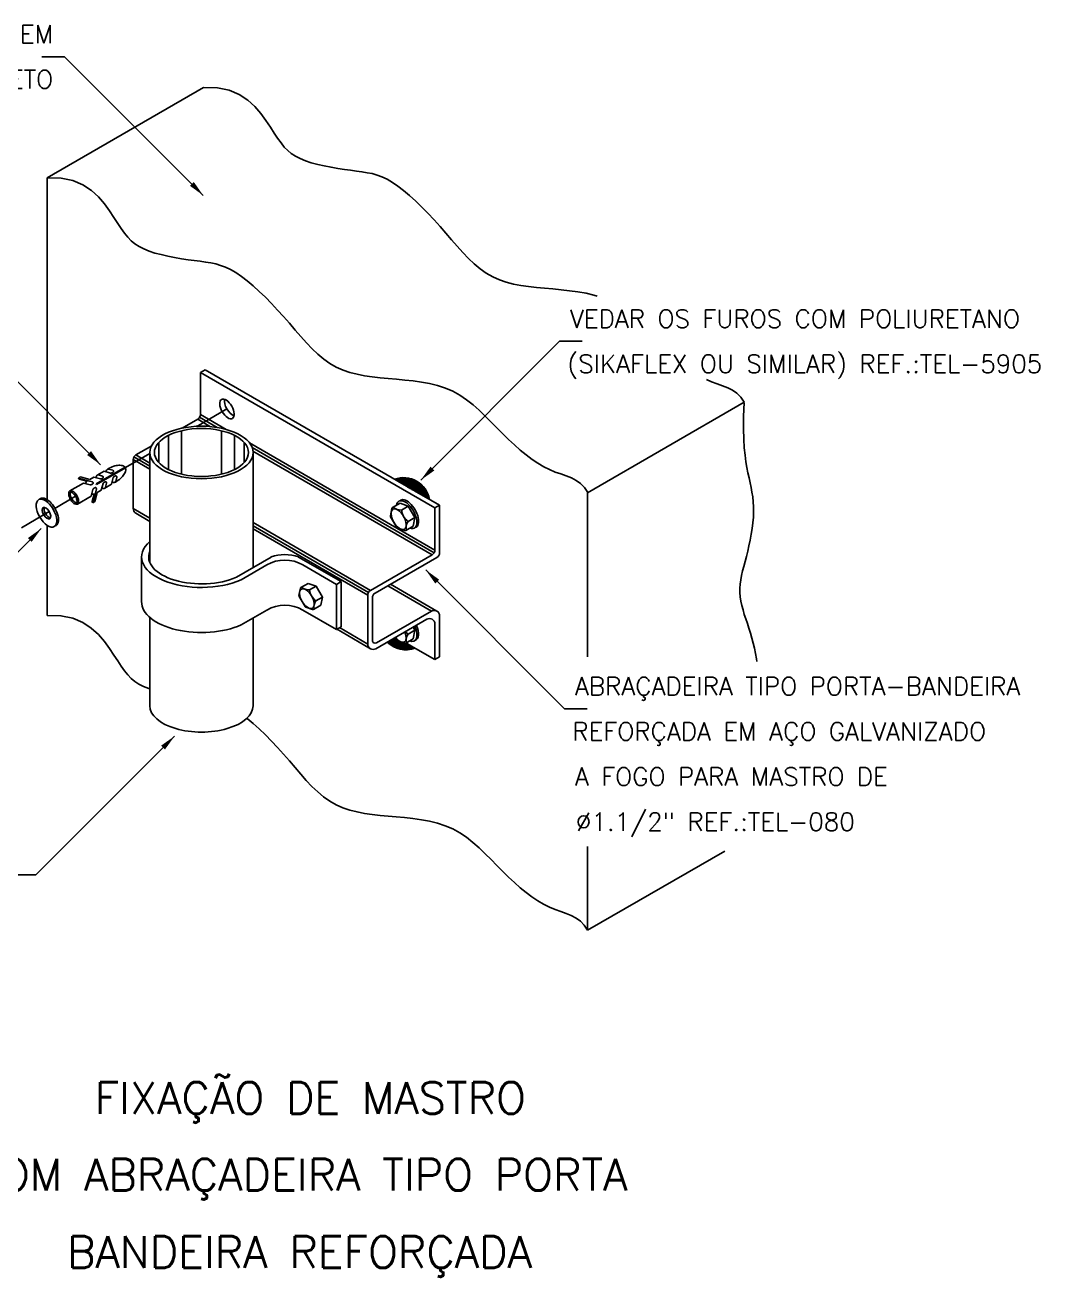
# Model space of a CAD drawing. Header units: millimetres. Extents: x -6030.2 to -6013, y -4771.3 to -4757.4.
# Drawn here: x -6024.19 to -6012.96, y -4771.29 to -4757.44 of the extents above; entities that cross this region are included whole.
import ezdxf
from ezdxf.enums import TextEntityAlignment as Align

# ---------------------------------------------------------------- set-up
doc = ezdxf.new("R2010")
doc.units = ezdxf.units.MM
doc.header["$LTSCALE"] = 10
doc.linetypes.add('DASHDOT2', pattern=[0.5, 0.25, -0.125, 0, -0.125])
doc.layers.add('Termotécnica', color=7, linetype='Continuous')
doc.styles.add('r140', font='romans.shx')
doc.styles.add('r80', font='romans.shx')

msp = doc.modelspace()

# ---------------------------------------------------------------- linework, layer by layer
at = {"layer": 'Termotécnica', "color": 2}
for p, q in [((-6023.754, -4757.789), (-6024.004, -4757.789)), ((-6022.218, -4759.324), (-6023.754, -4757.789)), ((-6023.945, -4759.128), (-6022.215, -4758.129)), ((-6023.945, -4759.128), (-6023.945, -4762.691)), ((-6023.355, -4762.303), (-6024.89, -4760.767)), ((-6019.811, -4762.473), (-6018.276, -4760.938)), ((-6018.026, -4760.938), (-6018.276, -4760.938)), ((-6022.25, -4761.284), (-6022.198, -4761.254)), ((-6019.655, -4762.782), (-6022.25, -4761.284)), ((-6022.25, -4761.284), (-6022.25, -4761.749)), ((-6019.603, -4762.752), (-6022.198, -4761.254)), ((-6017.966, -4762.613), (-6016.234, -4761.613)), ((-6022.063, -4761.891), (-6022.258, -4761.779)), ((-6022.28, -4761.801), (-6022.451, -4761.899)), ((-6022.789, -4762.094), (-6022.964, -4762.195)), ((-6022.809, -4762.168), (-6022.809, -4763.385)), ((-6019.663, -4763.277), (-6021.678, -4762.113)), ((-6021.667, -4762.168), (-6021.667, -4763.44)), ((-6023.083, -4762.331), (-6023.403, -4762.516)), ((-6023.078, -4762.339), (-6023.399, -4762.524)), ((-6022.994, -4762.247), (-6022.994, -4762.788)), ((-6022.809, -4762.32), (-6022.986, -4762.217)), ((-6023.575, -4762.439), (-6023.598, -4762.452)), ((-6023.491, -4762.481), (-6023.598, -4762.452)), ((-6023.508, -4762.486), (-6023.589, -4762.464)), ((-6023.474, -4762.466), (-6023.575, -4762.439)), ((-6023.491, -4762.481), (-6023.444, -4762.494)), ((-6023.474, -4762.466), (-6023.429, -4762.44)), ((-6023.429, -4762.44), (-6023.355, -4762.46)), ((-6023.391, -4762.419), (-6023.316, -4762.375)), ((-6023.378, -4762.416), (-6023.332, -4762.429)), ((-6023.316, -4762.375), (-6023.243, -4762.395)), ((-6023.266, -4762.351), (-6023.219, -4762.364)), ((-6023.233, -4762.519), (-6023.214, -4762.446)), ((-6023.187, -4762.488), (-6023.175, -4762.441)), ((-6023.694, -4762.593), (-6023.542, -4762.506)), ((-6023.542, -4762.506), (-6023.471, -4762.525)), ((-6023.459, -4762.65), (-6023.44, -4762.578)), ((-6023.412, -4762.618), (-6023.441, -4762.725)), ((-6023.391, -4762.611), (-6023.418, -4762.712)), ((-6023.412, -4762.618), (-6023.4, -4762.571)), ((-6023.399, -4762.524), (-6023.403, -4762.516)), ((-6023.391, -4762.611), (-6023.346, -4762.584)), ((-6023.346, -4762.584), (-6023.326, -4762.511)), ((-6023.308, -4762.563), (-6023.233, -4762.519)), ((-6023.3, -4762.553), (-6023.287, -4762.506)), ((-6017.965, -4762.613), (-6017.965, -4764.429)), ((-6023.611, -4762.738), (-6023.459, -4762.65)), ((-6023.425, -4762.63), (-6023.447, -4762.711)), ((-6023.418, -4762.712), (-6023.441, -4762.725)), ((-6020.124, -4762.777), (-6020.041, -4762.729)), ((-6020.041, -4762.729), (-6019.95, -4762.761)), ((-6020.025, -4762.805), (-6019.95, -4762.761)), ((-6019.95, -4762.761), (-6019.877, -4762.887)), ((-6019.655, -4762.782), (-6019.603, -4762.752)), ((-6019.603, -4762.752), (-6019.603, -4763.277)), ((-6022.809, -4762.93), (-6022.964, -4762.84)), ((-6020.147, -4762.87), (-6020.131, -4762.787)), ((-6020.145, -4762.88), (-6020.077, -4762.997)), ((-6019.952, -4762.931), (-6019.877, -4762.887)), ((-6019.895, -4762.982), (-6019.877, -4762.887)), ((-6019.655, -4762.782), (-6019.655, -4763.247)), ((-6024.01, -4763.009), (-6025.545, -4764.545)), ((-6023.945, -4762.975), (-6023.945, -4763.97)), ((-6020.391, -4763.716), (-6021.667, -4762.979)), ((-6020.069, -4763.003), (-6019.989, -4763.031)), ((-6019.977, -4763.03), (-6019.895, -4762.982)), ((-6019.685, -4763.299), (-6020.369, -4763.694)), ((-6022.9, -4763.324), (-6022.9, -4763.823)), ((-6021.468, -4763.325), (-6021.852, -4763.547)), ((-6021.516, -4763.412), (-6021.8, -4763.577)), ((-6020.693, -4763.597), (-6021.164, -4763.325)), ((-6020.745, -4763.627), (-6021.116, -4763.412)), ((-6019.633, -4763.329), (-6020.317, -4763.724)), ((-6020.745, -4763.627), (-6020.693, -4763.597)), ((-6020.693, -4763.597), (-6020.693, -4764.096)), ((-6019.756, -4763.468), (-6018.221, -4765.004)), ((-6021.159, -4763.75), (-6021.143, -4763.671)), ((-6021.137, -4763.661), (-6021.057, -4763.616)), ((-6021.057, -4763.616), (-6020.97, -4763.646)), ((-6021.043, -4763.688), (-6020.97, -4763.646)), ((-6020.9, -4763.767), (-6020.97, -4763.646)), ((-6020.745, -4763.627), (-6020.745, -4764.126)), ((-6019.633, -4763.923), (-6020.147, -4763.626)), ((-6021.092, -4763.872), (-6021.157, -4763.76)), ((-6020.997, -4763.904), (-6020.917, -4763.858)), ((-6020.973, -4763.809), (-6020.9, -4763.767)), ((-6020.917, -4763.858), (-6020.9, -4763.767)), ((-6020.399, -4763.746), (-6020.399, -4764.287)), ((-6020.347, -4763.776), (-6020.347, -4764.249)), ((-6022.809, -4763.994), (-6022.809, -4764.971)), ((-6021.516, -4763.912), (-6021.8, -4764.076)), ((-6021.667, -4763.999), (-6021.667, -4764.971)), ((-6020.745, -4764.126), (-6021.116, -4763.912)), ((-6021.085, -4763.878), (-6021.008, -4763.905)), ((-6019.693, -4763.923), (-6020.302, -4764.275)), ((-6019.603, -4763.975), (-6019.603, -4764.43)), ((-6020.745, -4764.126), (-6020.693, -4764.096)), ((-6020.369, -4764.339), (-6020.745, -4764.121)), ((-6019.745, -4764.013), (-6020.309, -4764.339)), ((-6019.952, -4764.179), (-6019.877, -4764.135)), ((-6019.897, -4764.101), (-6019.877, -4764.135)), ((-6019.895, -4764.23), (-6019.877, -4764.135)), ((-6019.655, -4764.065), (-6019.655, -4764.46)), ((-6020.095, -4764.215), (-6020.077, -4764.245)), ((-6020.069, -4764.251), (-6019.989, -4764.279)), ((-6019.977, -4764.278), (-6019.895, -4764.23)), ((-6019.655, -4764.46), (-6019.974, -4764.276)), ((-6019.655, -4764.46), (-6019.603, -4764.43)), ((-6017.971, -4765.004), (-6018.221, -4765.004)), ((-6022.535, -4765.306), (-6024.07, -4766.841)), ((-6017.965, -4766.526), (-6017.965, -4767.454)), ((-6017.965, -4767.454), (-6016.448, -4766.578)), ((-6024.07, -4766.841), (-6024.32, -4766.841))]:
    msp.add_line(p, q, dxfattribs=at)
at = {"layer": 'Termotécnica', "color": 1, "linetype": 'DASHDOT2'}
for p, q in [((-6022.291, -4761.88), (-6021.956, -4761.686)), ((-6023.401, -4762.52), (-6022.809, -4762.178)), ((-6023.86, -4762.786), (-6023.631, -4762.653)), ((-6024.231, -4763), (-6023.922, -4762.821))]:
    msp.add_line(p, q, dxfattribs=at)
at = {"layer": 'Termotécnica', "color": 1}
for p, q in [((-6021.965, -4761.913), (-6022.25, -4761.749)), ((-6022.46, -4761.929), (-6022.46, -4762.407)), ((-6022.138, -4761.883), (-6022.28, -4761.801)), ((-6022.017, -4761.929), (-6022.017, -4762.407)), ((-6022.71, -4762.056), (-6022.71, -4762.28)), ((-6022.604, -4761.98), (-6022.604, -4762.357)), ((-6021.872, -4761.98), (-6021.872, -4762.357)), ((-6021.767, -4762.056), (-6021.767, -4762.28)), ((-6019.655, -4763.247), (-6021.707, -4762.062)), ((-6022.809, -4762.285), (-6022.964, -4762.195)), ((-6019.685, -4763.299), (-6021.67, -4762.153)), ((-6022.809, -4762.354), (-6022.994, -4762.247)), ((-6022.809, -4762.895), (-6022.994, -4762.788)), ((-6020.369, -4763.694), (-6021.667, -4762.944)), ((-6020.399, -4763.746), (-6021.667, -4763.013)), ((-6019.693, -4763.923), (-6020.177, -4763.643)), ((-6020.399, -4764.287), (-6020.711, -4764.106))]:
    msp.add_line(p, q, dxfattribs=at)
at = {"layer": 'Termotécnica', "color": 2}
for points in [[(-6022.215, -4758.129), (-6022.062, -4758.133), (-6021.931, -4758.161), (-6021.82, -4758.208), (-6021.726, -4758.269), (-6021.647, -4758.341), (-6021.581, -4758.417), (-6021.525, -4758.495), (-6021.476, -4758.568), (-6021.434, -4758.634), (-6021.395, -4758.692), (-6021.358, -4758.743), (-6021.322, -4758.788), (-6021.284, -4758.827), (-6021.244, -4758.861), (-6021.199, -4758.89), (-6021.147, -4758.917), (-6021.088, -4758.941), (-6021.023, -4758.962), (-6020.952, -4758.981), (-6020.879, -4758.997), (-6020.804, -4759.012), (-6020.73, -4759.025), (-6020.657, -4759.036), (-6020.588, -4759.045), (-6020.523, -4759.054), (-6020.463, -4759.062), (-6020.406, -4759.072), (-6020.35, -4759.083), (-6020.295, -4759.099), (-6020.241, -4759.119), (-6020.185, -4759.145), (-6020.126, -4759.179), (-6020.065, -4759.22), (-6020.001, -4759.269), (-6019.935, -4759.325), (-6019.868, -4759.386), (-6019.8, -4759.452), (-6019.732, -4759.521), (-6019.664, -4759.593), (-6019.598, -4759.666), (-6019.534, -4759.74), (-6019.471, -4759.814), (-6019.409, -4759.886), (-6019.347, -4759.956), (-6019.284, -4760.022), (-6019.221, -4760.082), (-6019.155, -4760.137), (-6019.087, -4760.185), (-6019.016, -4760.225), (-6018.942, -4760.257), (-6018.865, -4760.283), (-6018.785, -4760.304), (-6018.703, -4760.32), (-6018.618, -4760.333), (-6018.531, -4760.343), (-6018.442, -4760.351), (-6018.351, -4760.359), (-6018.259, -4760.368), (-6018.166, -4760.378), (-6018.074, -4760.39), (-6017.983, -4760.407), (-6017.895, -4760.429), (-6017.86, -4760.44)], [(-6023.945, -4759.128), (-6023.792, -4759.132), (-6023.661, -4759.16), (-6023.55, -4759.206), (-6023.456, -4759.268), (-6023.377, -4759.339), (-6023.311, -4759.416), (-6023.255, -4759.494), (-6023.207, -4759.567), (-6023.164, -4759.633), (-6023.125, -4759.691), (-6023.089, -4759.742), (-6023.052, -4759.787), (-6023.015, -4759.826), (-6022.974, -4759.86), (-6022.929, -4759.889), (-6022.877, -4759.916), (-6022.818, -4759.94), (-6022.753, -4759.961), (-6022.683, -4759.979), (-6022.609, -4759.996), (-6022.535, -4760.011), (-6022.46, -4760.024), (-6022.387, -4760.035), (-6022.318, -4760.044), (-6022.254, -4760.053), (-6022.193, -4760.061), (-6022.136, -4760.071), (-6022.08, -4760.082), (-6022.026, -4760.098), (-6021.971, -4760.118), (-6021.915, -4760.144), (-6021.857, -4760.178), (-6021.795, -4760.219), (-6021.731, -4760.268), (-6021.665, -4760.324), (-6021.598, -4760.385), (-6021.53, -4760.45), (-6021.462, -4760.52), (-6021.395, -4760.592), (-6021.329, -4760.665), (-6021.264, -4760.739), (-6021.201, -4760.813), (-6021.139, -4760.885), (-6021.077, -4760.955), (-6021.015, -4761.021), (-6020.951, -4761.081), (-6020.885, -4761.136), (-6020.817, -4761.184), (-6020.746, -4761.224), (-6020.672, -4761.256), (-6020.595, -4761.282), (-6020.515, -4761.303), (-6020.433, -4761.319), (-6020.348, -4761.332), (-6020.261, -4761.342), (-6020.172, -4761.35), (-6020.081, -4761.358), (-6019.989, -4761.367), (-6019.897, -4761.377), (-6019.805, -4761.389), (-6019.714, -4761.406), (-6019.625, -4761.428), (-6019.539, -4761.455), (-6019.456, -4761.491), (-6019.378, -4761.534), (-6019.304, -4761.584), (-6019.233, -4761.641), (-6019.164, -4761.701), (-6019.098, -4761.765), (-6019.033, -4761.831), (-6018.969, -4761.897), (-6018.904, -4761.962), (-6018.84, -4762.025), (-6018.775, -4762.085), (-6018.71, -4762.142), (-6018.645, -4762.195), (-6018.58, -4762.244), (-6018.516, -4762.287), (-6018.451, -4762.326), (-6018.387, -4762.358), (-6018.324, -4762.384), (-6018.262, -4762.406), (-6018.202, -4762.427), (-6018.145, -4762.45), (-6018.092, -4762.477), (-6018.044, -4762.512), (-6018.001, -4762.556), (-6017.964, -4762.612)], [(-6016.65, -4761.362), (-6016.593, -4761.385), (-6016.531, -4761.407), (-6016.472, -4761.429), (-6016.415, -4761.451), (-6016.362, -4761.478), (-6016.314, -4761.513), (-6016.271, -4761.557), (-6016.234, -4761.613)], [(-6016.234, -4761.614), (-6016.239, -4761.771), (-6016.24, -4761.905), (-6016.237, -4762.019), (-6016.232, -4762.116), (-6016.224, -4762.199), (-6016.214, -4762.27), (-6016.203, -4762.334), (-6016.191, -4762.392), (-6016.179, -4762.448), (-6016.168, -4762.502), (-6016.157, -4762.555), (-6016.147, -4762.607), (-6016.139, -4762.66), (-6016.133, -4762.713), (-6016.129, -4762.768), (-6016.129, -4762.825), (-6016.131, -4762.885), (-6016.137, -4762.947), (-6016.145, -4763.01), (-6016.155, -4763.073), (-6016.167, -4763.137), (-6016.18, -4763.199), (-6016.194, -4763.26), (-6016.208, -4763.319), (-6016.223, -4763.375), (-6016.237, -4763.428), (-6016.25, -4763.479), (-6016.261, -4763.529), (-6016.271, -4763.577), (-6016.278, -4763.624), (-6016.281, -4763.671), (-6016.281, -4763.717), (-6016.277, -4763.764), (-6016.27, -4763.812), (-6016.259, -4763.86), (-6016.246, -4763.909), (-6016.232, -4763.959), (-6016.215, -4764.01), (-6016.198, -4764.061), (-6016.181, -4764.113), (-6016.165, -4764.167), (-6016.149, -4764.222), (-6016.134, -4764.277), (-6016.12, -4764.334), (-6016.108, -4764.392), (-6016.098, -4764.451), (-6016.094, -4764.482)], [(-6023.598, -4762.452), (-6023.597, -4762.457), (-6023.594, -4762.461), (-6023.589, -4762.464)], [(-6023.358, -4762.46), (-6023.356, -4762.46), (-6023.354, -4762.46), (-6023.353, -4762.46), (-6023.351, -4762.46), (-6023.35, -4762.46), (-6023.349, -4762.46), (-6023.348, -4762.46), (-6023.347, -4762.46), (-6023.346, -4762.46), (-6023.346, -4762.46), (-6023.345, -4762.459), (-6023.344, -4762.459), (-6023.344, -4762.459), (-6023.343, -4762.459), (-6023.342, -4762.459), (-6023.342, -4762.459), (-6023.341, -4762.458), (-6023.34, -4762.458), (-6023.34, -4762.458), (-6023.339, -4762.458), (-6023.339, -4762.457), (-6023.338, -4762.457), (-6023.337, -4762.456), (-6023.336, -4762.456), (-6023.336, -4762.456), (-6023.335, -4762.455), (-6023.335, -4762.455), (-6023.334, -4762.454), (-6023.333, -4762.454), (-6023.333, -4762.453), (-6023.332, -4762.453), (-6023.331, -4762.452), (-6023.331, -4762.452), (-6023.33, -4762.451), (-6023.33, -4762.451), (-6023.329, -4762.45), (-6023.329, -4762.45), (-6023.328, -4762.449), (-6023.328, -4762.449), (-6023.327, -4762.449), (-6023.327, -4762.448), (-6023.326, -4762.448), (-6023.326, -4762.447), (-6023.325, -4762.447), (-6023.325, -4762.446), (-6023.325, -4762.445), (-6023.325, -4762.445), (-6023.324, -4762.444), (-6023.324, -4762.444), (-6023.324, -4762.443), (-6023.324, -4762.443), (-6023.324, -4762.443), (-6023.324, -4762.442), (-6023.324, -4762.442), (-6023.324, -4762.441), (-6023.324, -4762.441), (-6023.324, -4762.44), (-6023.324, -4762.44), (-6023.324, -4762.439), (-6023.324, -4762.439), (-6023.324, -4762.438), (-6023.325, -4762.438), (-6023.325, -4762.437), (-6023.325, -4762.437), (-6023.325, -4762.436), (-6023.326, -4762.435), (-6023.326, -4762.434), (-6023.327, -4762.433), (-6023.328, -4762.432), (-6023.329, -4762.431), (-6023.33, -4762.43), (-6023.332, -4762.429)], [(-6023.246, -4762.395), (-6023.244, -4762.395), (-6023.242, -4762.395), (-6023.24, -4762.395), (-6023.239, -4762.395), (-6023.238, -4762.395), (-6023.237, -4762.395), (-6023.236, -4762.395), (-6023.235, -4762.395), (-6023.234, -4762.395), (-6023.233, -4762.395), (-6023.232, -4762.395), (-6023.232, -4762.394), (-6023.231, -4762.394), (-6023.231, -4762.394), (-6023.23, -4762.394), (-6023.229, -4762.394), (-6023.229, -4762.393), (-6023.228, -4762.393), (-6023.227, -4762.393), (-6023.227, -4762.393), (-6023.226, -4762.392), (-6023.225, -4762.392), (-6023.225, -4762.392), (-6023.224, -4762.391), (-6023.223, -4762.391), (-6023.223, -4762.39), (-6023.222, -4762.39), (-6023.221, -4762.389), (-6023.221, -4762.389), (-6023.22, -4762.388), (-6023.22, -4762.388), (-6023.219, -4762.387), (-6023.218, -4762.387), (-6023.218, -4762.386), (-6023.217, -4762.386), (-6023.217, -4762.386), (-6023.216, -4762.385), (-6023.216, -4762.385), (-6023.215, -4762.384), (-6023.215, -4762.384), (-6023.214, -4762.383), (-6023.214, -4762.383), (-6023.213, -4762.382), (-6023.213, -4762.382), (-6023.213, -4762.381), (-6023.212, -4762.381), (-6023.212, -4762.38), (-6023.212, -4762.38), (-6023.212, -4762.379), (-6023.212, -4762.379), (-6023.211, -4762.378), (-6023.211, -4762.378), (-6023.211, -4762.377), (-6023.211, -4762.377), (-6023.211, -4762.376), (-6023.211, -4762.376), (-6023.211, -4762.375), (-6023.211, -4762.375), (-6023.212, -4762.374), (-6023.212, -4762.374), (-6023.212, -4762.373), (-6023.212, -4762.373), (-6023.212, -4762.372), (-6023.213, -4762.372), (-6023.213, -4762.371), (-6023.213, -4762.37), (-6023.214, -4762.369), (-6023.215, -4762.368), (-6023.215, -4762.367), (-6023.217, -4762.366), (-6023.218, -4762.365), (-6023.219, -4762.364)], [(-6023.215, -4762.448), (-6023.214, -4762.447), (-6023.213, -4762.445), (-6023.212, -4762.444), (-6023.212, -4762.443), (-6023.211, -4762.441), (-6023.21, -4762.441), (-6023.21, -4762.44), (-6023.209, -4762.439), (-6023.209, -4762.438), (-6023.208, -4762.438), (-6023.208, -4762.437), (-6023.207, -4762.437), (-6023.207, -4762.436), (-6023.206, -4762.436), (-6023.206, -4762.435), (-6023.205, -4762.435), (-6023.205, -4762.434), (-6023.204, -4762.434), (-6023.204, -4762.434), (-6023.203, -4762.433), (-6023.203, -4762.433), (-6023.202, -4762.432), (-6023.201, -4762.432), (-6023.201, -4762.432), (-6023.2, -4762.431), (-6023.199, -4762.431), (-6023.199, -4762.431), (-6023.198, -4762.43), (-6023.197, -4762.43), (-6023.196, -4762.43), (-6023.196, -4762.429), (-6023.195, -4762.429), (-6023.194, -4762.429), (-6023.193, -4762.428), (-6023.193, -4762.428), (-6023.192, -4762.428), (-6023.191, -4762.428), (-6023.191, -4762.428), (-6023.19, -4762.427), (-6023.189, -4762.427), (-6023.189, -4762.427), (-6023.188, -4762.427), (-6023.188, -4762.427), (-6023.187, -4762.427), (-6023.186, -4762.427), (-6023.186, -4762.427), (-6023.185, -4762.427), (-6023.185, -4762.427), (-6023.184, -4762.427), (-6023.184, -4762.427), (-6023.183, -4762.427), (-6023.183, -4762.427), (-6023.182, -4762.428), (-6023.182, -4762.428), (-6023.181, -4762.428), (-6023.181, -4762.428), (-6023.181, -4762.429), (-6023.18, -4762.429), (-6023.18, -4762.429), (-6023.18, -4762.43), (-6023.179, -4762.43), (-6023.179, -4762.43), (-6023.179, -4762.431), (-6023.178, -4762.432), (-6023.178, -4762.432), (-6023.177, -4762.433), (-6023.177, -4762.434), (-6023.176, -4762.435), (-6023.176, -4762.436), (-6023.175, -4762.438), (-6023.175, -4762.439), (-6023.175, -4762.441)], [(-6023.471, -4762.525), (-6023.469, -4762.525), (-6023.467, -4762.525), (-6023.465, -4762.525), (-6023.464, -4762.525), (-6023.463, -4762.525), (-6023.462, -4762.525), (-6023.461, -4762.525), (-6023.46, -4762.525), (-6023.459, -4762.525), (-6023.458, -4762.525), (-6023.457, -4762.524), (-6023.457, -4762.524), (-6023.456, -4762.524), (-6023.455, -4762.524), (-6023.455, -4762.524), (-6023.454, -4762.523), (-6023.454, -4762.523), (-6023.453, -4762.523), (-6023.452, -4762.523), (-6023.452, -4762.522), (-6023.451, -4762.522), (-6023.45, -4762.522), (-6023.45, -4762.521), (-6023.449, -4762.521), (-6023.448, -4762.521), (-6023.448, -4762.52), (-6023.447, -4762.52), (-6023.446, -4762.519), (-6023.446, -4762.519), (-6023.445, -4762.518), (-6023.444, -4762.518), (-6023.444, -4762.517), (-6023.443, -4762.517), (-6023.443, -4762.516), (-6023.442, -4762.516), (-6023.442, -4762.515), (-6023.441, -4762.515), (-6023.44, -4762.514), (-6023.44, -4762.514), (-6023.44, -4762.513), (-6023.439, -4762.513), (-6023.439, -4762.512), (-6023.438, -4762.512), (-6023.438, -4762.511), (-6023.438, -4762.511), (-6023.437, -4762.51), (-6023.437, -4762.51), (-6023.437, -4762.509), (-6023.437, -4762.509), (-6023.436, -4762.508), (-6023.436, -4762.508), (-6023.436, -4762.507), (-6023.436, -4762.507), (-6023.436, -4762.506), (-6023.436, -4762.506), (-6023.436, -4762.506), (-6023.436, -4762.505), (-6023.436, -4762.505), (-6023.437, -4762.504), (-6023.437, -4762.504), (-6023.437, -4762.503), (-6023.437, -4762.503), (-6023.437, -4762.502), (-6023.438, -4762.501), (-6023.438, -4762.501), (-6023.438, -4762.5), (-6023.439, -4762.499), (-6023.44, -4762.498), (-6023.44, -4762.497), (-6023.441, -4762.496), (-6023.443, -4762.495), (-6023.444, -4762.494)], [(-6023.44, -4762.578), (-6023.439, -4762.577), (-6023.438, -4762.575), (-6023.437, -4762.574), (-6023.437, -4762.572), (-6023.436, -4762.571), (-6023.435, -4762.57), (-6023.435, -4762.57), (-6023.434, -4762.569), (-6023.434, -4762.568), (-6023.433, -4762.568), (-6023.433, -4762.567), (-6023.432, -4762.566), (-6023.432, -4762.566), (-6023.431, -4762.566), (-6023.431, -4762.565), (-6023.43, -4762.565), (-6023.43, -4762.564), (-6023.429, -4762.564), (-6023.429, -4762.563), (-6023.428, -4762.563), (-6023.428, -4762.563), (-6023.427, -4762.562), (-6023.426, -4762.562), (-6023.426, -4762.561), (-6023.425, -4762.561), (-6023.424, -4762.561), (-6023.423, -4762.56), (-6023.423, -4762.56), (-6023.422, -4762.56), (-6023.421, -4762.559), (-6023.421, -4762.559), (-6023.42, -4762.559), (-6023.419, -4762.559), (-6023.418, -4762.558), (-6023.418, -4762.558), (-6023.417, -4762.558), (-6023.416, -4762.558), (-6023.416, -4762.557), (-6023.415, -4762.557), (-6023.414, -4762.557), (-6023.414, -4762.557), (-6023.413, -4762.557), (-6023.412, -4762.557), (-6023.412, -4762.557), (-6023.411, -4762.557), (-6023.411, -4762.557), (-6023.41, -4762.557), (-6023.409, -4762.557), (-6023.409, -4762.557), (-6023.408, -4762.557), (-6023.408, -4762.557), (-6023.407, -4762.557), (-6023.407, -4762.557), (-6023.407, -4762.558), (-6023.406, -4762.558), (-6023.406, -4762.558), (-6023.406, -4762.558), (-6023.405, -4762.559), (-6023.405, -4762.559), (-6023.405, -4762.559), (-6023.404, -4762.56), (-6023.404, -4762.56), (-6023.403, -4762.561), (-6023.403, -4762.561), (-6023.403, -4762.562), (-6023.402, -4762.563), (-6023.402, -4762.564), (-6023.401, -4762.565), (-6023.401, -4762.566), (-6023.4, -4762.567), (-6023.4, -4762.569), (-6023.4, -4762.571)], [(-6023.327, -4762.513), (-6023.326, -4762.512), (-6023.326, -4762.51), (-6023.325, -4762.509), (-6023.324, -4762.507), (-6023.323, -4762.506), (-6023.323, -4762.505), (-6023.322, -4762.505), (-6023.322, -4762.504), (-6023.321, -4762.503), (-6023.321, -4762.503), (-6023.32, -4762.502), (-6023.32, -4762.502), (-6023.319, -4762.501), (-6023.319, -4762.501), (-6023.318, -4762.5), (-6023.318, -4762.5), (-6023.317, -4762.499), (-6023.317, -4762.499), (-6023.316, -4762.499), (-6023.316, -4762.498), (-6023.315, -4762.498), (-6023.314, -4762.497), (-6023.314, -4762.497), (-6023.313, -4762.497), (-6023.312, -4762.496), (-6023.312, -4762.496), (-6023.311, -4762.495), (-6023.31, -4762.495), (-6023.31, -4762.495), (-6023.309, -4762.495), (-6023.308, -4762.494), (-6023.307, -4762.494), (-6023.307, -4762.494), (-6023.306, -4762.493), (-6023.305, -4762.493), (-6023.305, -4762.493), (-6023.304, -4762.493), (-6023.303, -4762.492), (-6023.303, -4762.492), (-6023.302, -4762.492), (-6023.301, -4762.492), (-6023.301, -4762.492), (-6023.3, -4762.492), (-6023.299, -4762.492), (-6023.299, -4762.492), (-6023.298, -4762.492), (-6023.298, -4762.492), (-6023.297, -4762.492), (-6023.296, -4762.492), (-6023.296, -4762.492), (-6023.295, -4762.492), (-6023.295, -4762.492), (-6023.295, -4762.492), (-6023.294, -4762.493), (-6023.294, -4762.493), (-6023.293, -4762.493), (-6023.293, -4762.493), (-6023.293, -4762.494), (-6023.292, -4762.494), (-6023.292, -4762.494), (-6023.292, -4762.495), (-6023.291, -4762.495), (-6023.291, -4762.496), (-6023.291, -4762.496), (-6023.29, -4762.497), (-6023.29, -4762.498), (-6023.289, -4762.499), (-6023.289, -4762.5), (-6023.288, -4762.501), (-6023.288, -4762.502), (-6023.287, -4762.504), (-6023.287, -4762.506)], [(-6023.441, -4762.725), (-6023.444, -4762.722), (-6023.446, -4762.717), (-6023.447, -4762.711)], [(-6023.946, -4763.97), (-6023.793, -4763.974), (-6023.662, -4764.001), (-6023.551, -4764.048), (-6023.457, -4764.11), (-6023.378, -4764.181), (-6023.312, -4764.258), (-6023.256, -4764.336), (-6023.208, -4764.409), (-6023.165, -4764.475), (-6023.126, -4764.533), (-6023.089, -4764.584), (-6023.053, -4764.628), (-6023.015, -4764.667), (-6022.975, -4764.701), (-6022.93, -4764.731), (-6022.878, -4764.758), (-6022.819, -4764.781), (-6022.809, -4764.785)], [(-6021.732, -4765.11), (-6021.732, -4765.11), (-6021.666, -4765.166), (-6021.599, -4765.227), (-6021.531, -4765.292), (-6021.463, -4765.362), (-6021.395, -4765.433), (-6021.329, -4765.507), (-6021.265, -4765.581), (-6021.202, -4765.655), (-6021.14, -4765.727), (-6021.078, -4765.797), (-6021.016, -4765.862), (-6020.952, -4765.923), (-6020.886, -4765.978), (-6020.818, -4766.026), (-6020.747, -4766.065), (-6020.673, -4766.098), (-6020.596, -4766.124), (-6020.516, -4766.145), (-6020.434, -4766.161), (-6020.349, -4766.173), (-6020.262, -4766.184), (-6020.173, -4766.192), (-6020.082, -4766.2), (-6019.99, -4766.208), (-6019.898, -4766.218), (-6019.805, -4766.231), (-6019.715, -4766.248), (-6019.626, -4766.269), (-6019.54, -4766.297), (-6019.457, -4766.333), (-6019.379, -4766.376), (-6019.305, -4766.426), (-6019.234, -4766.482), (-6019.165, -4766.543), (-6019.099, -4766.607), (-6019.034, -4766.672), (-6018.969, -4766.738), (-6018.905, -4766.804), (-6018.841, -4766.867), (-6018.776, -4766.927), (-6018.711, -4766.984), (-6018.646, -4767.037), (-6018.581, -4767.085), (-6018.516, -4767.129), (-6018.452, -4767.167), (-6018.388, -4767.2), (-6018.325, -4767.226), (-6018.263, -4767.248), (-6018.203, -4767.269), (-6018.146, -4767.292), (-6018.093, -4767.319), (-6018.045, -4767.354), (-6018.002, -4767.398), (-6017.965, -4767.454)]]:
    msp.add_lwpolyline(points, dxfattribs=at)
for points in [[(-6023.083, -4762.331, 0.153617), (-6023.103, -4762.316, 0.102796), (-6023.154, -4762.31, 0.062165), (-6023.209, -4762.321, 0.048405), (-6023.274, -4762.351, 0.005298), (-6023.281, -4762.355, 0.062165)], [(-6023.198, -4762.499, 0.005298), (-6023.191, -4762.495, 0.048405), (-6023.133, -4762.454, 0.062165), (-6023.096, -4762.412, 0.102796), (-6023.076, -4762.364, 0.153617), (-6023.078, -4762.339, 0.181773)], [(-6023.508, -4762.486, 0.122515), (-6023.514, -4762.495, 0.074458), (-6023.517, -4762.512, 0.064948)], [(-6023.391, -4762.419, 0.174705), (-6023.401, -4762.43, 0.074458), (-6023.405, -4762.447, 0.064948)], [(-6023.377, -4762.416, 0.174705), (-6023.391, -4762.419, 0.174705)], [(-6023.378, -4762.416, 0.021127), (-6023.38, -4762.416, 0.170198)], [(-6023.279, -4762.354, 0.174705), (-6023.289, -4762.365, 0.074458), (-6023.292, -4762.383, 0.064948)], [(-6023.264, -4762.351, 0.174705), (-6023.279, -4762.354, 0.174705)], [(-6023.266, -4762.351, 0.021127), (-6023.267, -4762.351, 0.170198)], [(-6023.187, -4762.488, -0.021127), (-6023.187, -4762.489, -0.170198)], [(-6023.425, -4762.63, -0.122515), (-6023.435, -4762.63, -0.074458), (-6023.452, -4762.625, -0.064948)], [(-6023.308, -4762.563, -0.174705), (-6023.323, -4762.565, -0.074458), (-6023.34, -4762.56, -0.064948)], [(-6023.299, -4762.551, -0.174705), (-6023.308, -4762.563, -0.174705)], [(-6023.3, -4762.553, -0.021127), (-6023.3, -4762.554, -0.170198)], [(-6023.196, -4762.498, -0.174705), (-6023.211, -4762.5, -0.074458), (-6023.227, -4762.495, -0.064948)], [(-6023.187, -4762.489, -0.138405), (-6023.196, -4762.498, -0.174705)]]:
    msp.add_lwpolyline(points, format="xyb", dxfattribs=at)
for points in [[(-6023.694, -4762.593, 0.174705), (-6023.704, -4762.605, 0.104203), (-6023.707, -4762.629, 0.064948), (-6023.702, -4762.655, 0.051099), (-6023.689, -4762.686, 0.051099), (-6023.669, -4762.714, 0.064948), (-6023.649, -4762.731, 0.104203), (-6023.626, -4762.74, 0.174705), (-6023.611, -4762.738, 0.174705), (-6023.601, -4762.726, 0.104203), (-6023.598, -4762.702, 0.064948), (-6023.603, -4762.676, 0.051099), (-6023.617, -4762.645, 0.051099), (-6023.636, -4762.617, 0.064948), (-6023.657, -4762.6, 0.104203), (-6023.679, -4762.591, 0.174705)], [(-6023.686, -4762.608, 0.174705), (-6023.688, -4762.611, 0.104203), (-6023.691, -4762.628, 0.064948), (-6023.687, -4762.65, 0.051099), (-6023.674, -4762.678, 0.051099), (-6023.656, -4762.703, 0.064948), (-6023.639, -4762.717, 0.104203), (-6023.623, -4762.724, 0.174705), (-6023.619, -4762.723, 0.174705), (-6023.617, -4762.72, 0.104203), (-6023.614, -4762.703, 0.064948), (-6023.619, -4762.681, 0.051099), (-6023.631, -4762.653, 0.051099), (-6023.649, -4762.628, 0.064948), (-6023.666, -4762.614, 0.104203), (-6023.682, -4762.607, 0.174705)]]:
    msp.add_lwpolyline(points, format="xyb", close=True, dxfattribs=at)
for centre, radius, start, end in [((-6022.31, -4761.749), 0.0599, 300, 0), ((-6022.934, -4762.247), 0.0599, 120, 180), ((-6022.934, -4762.788), 0.0599, 180, 240), ((-6020.132, -4762.873), 0.0146, 169.1165, 210), ((-6020.116, -4762.789), 0.0146, 120, 169.1165), ((-6020.037, -4762.692), 0.113, 225.5818, 276.1065), ((-6019.832, -4762.777), 0.195, 187.9969, 232.0248), ((-6020.065, -4762.99), 0.0146, 210, 250.8846), ((-6019.985, -4763.017), 0.0146, 250.8846, 300), ((-6019.861, -4762.998), 0.113, 143.8108, 194.501), ((-6021.316, -4763.758), 0.46, 70.727, 109.273), ((-6019.715, -4763.247), 0.0599, 300, 0), ((-6019.663, -4763.277), 0.0599, 300, 0), ((-6021.316, -4763.758), 0.4, 60, 120), ((-6021.13, -4763.673), 0.014, 120, 169.1154), ((-6021.054, -4763.58), 0.108, 225.499, 276.1892), ((-6020.858, -4763.662), 0.187, 187.9752, 232.0031), ((-6020.339, -4763.746), 0.0599, 120, 180), ((-6020.287, -4763.776), 0.0599, 120, 180), ((-6021.316, -4764.258), 0.4, 60, 120), ((-6021.145, -4763.753), 0.014, 169.1154, 210), ((-6021.08, -4763.865), 0.014, 210, 250.8835), ((-6020.885, -4763.873), 0.108, 143.8935, 194.4182), ((-6021.004, -4763.891), 0.014, 250.8835, 300), ((-6019.715, -4764.065), 0.0599, 0, 120), ((-6019.663, -4763.975), 0.0599, 0, 120), ((-6019.832, -4764.025), 0.195, 219.7058, 232.0248), ((-6020.339, -4764.287), 0.0599, 180, 300), ((-6020.317, -4764.249), 0.03, 180, 300), ((-6020.065, -4764.238), 0.0146, 210, 250.8846), ((-6019.985, -4764.265), 0.0146, 250.8846, 300), ((-6019.861, -4764.246), 0.113, 143.8108, 194.501)]:
    msp.add_arc(centre, radius, start, end, dxfattribs=at)
at = {"layer": 'Termotécnica', "color": 1}
for centre, radius, start, end in [((-6020.002, -4762.736), 0.29, 9.6486, 110.3514), ((-6020.002, -4762.736), 0.29, 9.7436, 110.2564), ((-6020.002, -4762.736), 0.289, 9.8391, 110.1609), ((-6020.002, -4762.736), 0.288, 9.9352, 110.0648), ((-6020.002, -4762.736), 0.287, 10.1288, 109.8712), ((-6020.002, -4762.736), 0.288, 10.0317, 109.9682), ((-6020.002, -4762.736), 0.287, 10.2265, 109.7735), ((-6020.002, -4762.736), 0.285, 10.4233, 109.5767), ((-6020.002, -4762.736), 0.286, 10.3246, 109.6754), ((-6020.002, -4762.736), 0.285, 10.5226, 109.4774), ((-6020.002, -4762.736), 0.284, 10.6224, 109.3776), ((-6020.002, -4762.736), 0.284, 10.7227, 109.2773), ((-6020.002, -4762.736), 0.283, 10.8236, 109.1764), ((-6020.002, -4762.736), 0.283, 10.9251, 109.0749), ((-6020.002, -4762.736), 0.282, 11.0272, 108.9728), ((-6020.002, -4762.736), 0.281, 11.1298, 108.8702), ((-6020.002, -4762.736), 0.28, 11.3369, 108.6631), ((-6020.002, -4762.736), 0.281, 11.233, 108.7669), ((-6020.002, -4762.736), 0.28, 11.4413, 108.5587), ((-6020.002, -4762.736), 0.279, 11.5463, 108.4537), ((-6020.002, -4762.736), 0.279, 11.6519, 108.3481), ((-6020.002, -4762.736), 0.278, 11.7582, 108.2418), ((-6020.002, -4762.736), 0.277, 11.865, 108.135), ((-6020.002, -4762.736), 0.277, 11.9725, 108.0275), ((-6020.002, -4762.736), 0.276, 12.0806, 107.9194), ((-6020.002, -4762.736), 0.276, 12.1894, 107.8106), ((-6020.002, -4762.736), 0.275, 12.2988, 107.7012), ((-6020.002, -4762.736), 0.274, 12.4089, 107.5911), ((-6020.002, -4762.736), 0.273, 12.631, 107.369), ((-6020.002, -4762.736), 0.274, 12.5196, 107.4804), ((-6020.002, -4762.736), 0.273, 12.743, 107.257), ((-6020.002, -4762.736), 0.272, 12.8558, 107.1442), ((-6020.002, -4762.736), 0.272, 12.9692, 107.0308), ((-6020.002, -4762.736), 0.271, 13.0833, 106.9167), ((-6020.002, -4762.736), 0.27, 13.1981, 106.8018), ((-6020.002, -4762.736), 0.269, 13.4299, 106.57), ((-6020.002, -4762.736), 0.27, 13.3137, 106.6863), ((-6020.002, -4762.736), 0.269, 13.5469, 106.4531), ((-6020.002, -4762.736), 0.268, 13.6646, 106.3353), ((-6020.002, -4762.736), 0.268, 13.7831, 106.2169), ((-6020.002, -4762.736), 0.267, 13.9023, 106.0977), ((-6020.002, -4762.736), 0.266, 14.0223, 105.9777), ((-6020.002, -4762.736), 0.266, 14.143, 105.857), ((-6020.002, -4762.736), 0.265, 14.2645, 105.7355), ((-6020.002, -4762.736), 0.265, 14.3868, 105.6132), ((-6020.002, -4762.736), 0.263, 14.6338, 105.3662), ((-6020.002, -4762.736), 0.264, 14.5099, 105.4901), ((-6020.002, -4762.736), 0.263, 14.7585, 105.2415), ((-6020.002, -4762.736), 0.262, 14.8841, 105.1159), ((-6020.002, -4762.736), 0.262, 15.0104, 104.9896), ((-6020.002, -4762.736), 0.261, 15.1376, 104.8624), ((-6020.002, -4762.736), 0.261, 15.2657, 104.7343), ((-6020.002, -4762.736), 0.259, 15.5244, 104.4756), ((-6020.002, -4762.736), 0.26, 15.3946, 104.6054), ((-6020.002, -4762.736), 0.259, 15.6551, 104.3449), ((-6020.002, -4762.736), 0.258, 15.7866, 104.2134), ((-6020.002, -4762.736), 0.258, 15.9191, 104.0809), ((-6020.002, -4762.736), 0.257, 16.0525, 103.9475), ((-6020.002, -4762.736), 0.257, 16.1868, 103.8132), ((-6020.002, -4762.736), 0.255, 16.4582, 103.5417), ((-6020.002, -4762.736), 0.256, 16.322, 103.678), ((-6020.002, -4762.736), 0.255, 16.5954, 103.4046), ((-6020.002, -4762.736), 0.254, 16.7335, 103.2664), ((-6020.002, -4762.736), 0.254, 16.8727, 103.1273), ((-6020.002, -4762.736), 0.253, 17.0128, 102.9872), ((-6020.002, -4762.736), 0.252, 17.1539, 102.846), ((-6020.002, -4762.736), 0.252, 17.1539, 102.846), ((-6020.002, -4762.736), 0.251, 17.4393, 102.5607), ((-6020.002, -4762.736), 0.252, 17.2961, 102.7039), ((-6020.002, -4762.736), 0.251, 17.5836, 102.4164), ((-6020.002, -4762.736), 0.25, 17.7289, 102.2711), ((-6020.002, -4762.736), 0.25, 17.8753, 102.1246), ((-6020.002, -4762.736), 0.249, 18.0229, 101.9771), ((-6020.002, -4762.736), 0.248, 18.1715, 101.8285), ((-6020.002, -4762.736), 0.248, 18.3212, 101.6787), ((-6020.002, -4762.736), 0.247, 18.4722, 101.5278), ((-6020.002, -4762.736), 0.247, 18.6242, 101.3758), ((-6020.002, -4762.736), 0.246, 18.7775, 101.2225), ((-6020.002, -4762.736), 0.246, 18.9319, 101.0681), ((-6020.002, -4762.736), 0.244, 19.2444, 100.7555), ((-6020.002, -4762.736), 0.245, 19.0876, 100.9124), ((-6020.002, -4762.736), 0.244, 19.4026, 100.5974), ((-6020.002, -4762.736), 0.243, 19.562, 100.438), ((-6020.002, -4762.736), 0.243, 19.7227, 100.2773), ((-6020.002, -4762.736), 0.241, 20.048, 99.952), ((-6020.002, -4762.736), 0.242, 19.8847, 100.1153), ((-6020.002, -4762.736), 0.241, 20.2126, 99.7873), ((-6020.002, -4762.736), 0.24, 20.3787, 99.6213), ((-6020.002, -4762.736), 0.239, 20.7149, 99.285), ((-6020.002, -4762.736), 0.24, 20.5461, 99.4539), ((-6020.002, -4762.736), 0.239, 20.8852, 99.1148), ((-6020.002, -4762.736), 0.238, 21.0569, 98.9431), ((-6020.002, -4762.736), 0.237, 21.2301, 98.7698), ((-6020.002, -4762.736), 0.236, 21.5811, 98.4189), ((-6020.002, -4762.736), 0.237, 21.4049, 98.5951), ((-6020.002, -4762.736), 0.236, 21.7589, 98.2411), ((-6020.002, -4762.736), 0.235, 21.9383, 98.0617), ((-6020.002, -4762.736), 0.235, 22.1193, 97.8807), ((-6020.002, -4762.736), 0.234, 22.3019, 97.6981), ((-6020.002, -4762.736), 0.233, 22.4862, 97.5138), ((-6020.002, -4762.736), 0.233, 22.6722, 97.3278), ((-6020.002, -4762.736), 0.232, 22.86, 97.14), ((-6020.002, -4762.736), 0.232, 23.0495, 96.9505), ((-6020.002, -4762.736), 0.231, 23.2407, 96.7592), ((-6020.002, -4762.736), 0.23, 23.4339, 96.5661), ((-6020.002, -4762.736), 0.229, 23.8257, 96.1743), ((-6020.002, -4762.736), 0.23, 23.6288, 96.3712), ((-6020.002, -4762.736), 0.229, 24.0245, 95.9755), ((-6020.002, -4762.736), 0.228, 24.2253, 95.7747), ((-6020.002, -4762.736), 0.228, 24.4281, 95.5719), ((-6020.002, -4762.736), 0.227, 24.6329, 95.3671), ((-6020.002, -4762.736), 0.226, 24.8398, 95.1602), ((-6020.002, -4762.736), 0.225, 25.2601, 94.7399), ((-6020.002, -4762.736), 0.226, 25.0489, 94.9511), ((-6020.002, -4762.736), 0.225, 25.4736, 94.5264), ((-6020.002, -4762.736), 0.224, 25.6893, 94.3107), ((-6020.002, -4762.736), 0.224, 25.9074, 94.0926), ((-6020.002, -4762.736), 0.223, 26.1278, 93.8722), ((-6020.002, -4762.736), 0.222, 26.3507, 93.6493), ((-6020.002, -4762.736), 0.222, 26.5761, 93.4239), ((-6020.002, -4762.736), 0.221, 26.804, 93.196), ((-6020.002, -4762.736), 0.221, 27.0344, 92.9655), ((-6020.002, -4762.736), 0.22, 27.2676, 92.7324), ((-6020.002, -4762.736), 0.219, 27.5035, 92.4965), ((-6020.002, -4762.736), 0.219, 27.7422, 92.2578), ((-6020.002, -4762.736), 0.218, 27.9837, 92.0163), ((-6020.002, -4762.736), 0.218, 28.2282, 91.7718), ((-6020.002, -4762.736), 0.217, 28.4757, 91.5243), ((-6020.002, -4762.736), 0.217, 28.7263, 91.2737), ((-6020.002, -4762.736), 0.216, 28.9801, 91.0199), ((-6020.002, -4762.736), 0.215, 29.2371, 90.7629), ((-6020.002, -4762.736), 0.215, 29.4975, 90.5025), ((-6020.002, -4762.736), 0.214, 29.7613, 90.2387), ((-6020.002, -4762.736), 0.214, 30.0287, 89.9713), ((-6020.002, -4762.736), 0.213, 30.2997, 89.7003), ((-6020.002, -4762.736), 0.213, 30.5745, 89.4255), ((-6020.002, -4762.736), 0.212, 30.8532, 89.1468), ((-6020.002, -4762.736), 0.211, 31.1358, 88.8642), ((-6020.002, -4762.736), 0.211, 31.4226, 88.5774), ((-6020.002, -4762.736), 0.21, 31.7137, 88.2863), ((-6020.002, -4762.736), 0.21, 32.0091, 87.9909), ((-6020.002, -4762.736), 0.209, 32.3092, 87.6908), ((-6020.002, -4762.736), 0.208, 32.6139, 87.3861), ((-6020.002, -4762.736), 0.208, 32.9235, 87.0765), ((-6020.002, -4762.736), 0.207, 33.2382, 86.7618), ((-6020.002, -4762.736), 0.207, 33.5581, 86.4419), ((-6020.002, -4762.736), 0.206, 33.8835, 86.1165), ((-6020.002, -4762.736), 0.206, 34.2146, 85.7854), ((-6020.002, -4762.736), 0.205, 34.5516, 85.4484), ((-6020.002, -4762.736), 0.204, 34.8947, 85.1052), ((-6020.002, -4762.736), 0.204, 35.2443, 84.7557), ((-6020.002, -4762.736), 0.203, 35.6006, 84.3994), ((-6020.002, -4762.736), 0.203, 35.964, 84.036), ((-6020.002, -4762.736), 0.202, 36.3347, 83.6653), ((-6020.002, -4762.736), 0.202, 36.7131, 83.2869), ((-6020.002, -4762.736), 0.201, 37.0997, 82.9003), ((-6020.002, -4762.736), 0.2, 37.4948, 82.5052), ((-6020.002, -4762.736), 0.2, 37.899, 82.101), ((-6020.002, -4762.736), 0.199, 38.3127, 81.6873), ((-6020.002, -4762.736), 0.199, 38.7366, 81.2634), ((-6020.002, -4762.736), 0.198, 39.1712, 80.8288), ((-6020.002, -4762.736), 0.197, 39.6173, 80.3827), ((-6020.002, -4762.736), 0.197, 40.0757, 79.9243), ((-6020.002, -4762.736), 0.196, 40.5472, 79.4528), ((-6020.002, -4762.736), 0.196, 41.0329, 78.9671), ((-6020.002, -4762.736), 0.195, 41.5338, 78.4662), ((-6020.002, -4762.736), 0.195, 42.0513, 77.9487), ((-6020.002, -4762.736), 0.194, 42.5869, 77.4131), ((-6020.002, -4762.736), 0.193, 43.1423, 76.8577), ((-6020.002, -4762.736), 0.193, 43.7195, 76.2804), ((-6020.002, -4762.736), 0.192, 44.3211, 75.6789), ((-6020.002, -4762.736), 0.192, 44.9499, 75.05), ((-6020.002, -4762.736), 0.191, 45.6096, 74.3904), ((-6020.002, -4762.736), 0.191, 46.3046, 73.6954), ((-6020.002, -4762.736), 0.19, 47.0407, 72.9593), ((-6020.002, -4762.736), 0.189, 47.8252, 72.1748), ((-6020.002, -4762.736), 0.189, 48.6684, 71.3316), ((-6020.002, -4762.736), 0.188, 49.5845, 70.4155), ((-6020.002, -4762.736), 0.188, 50.5948, 69.4052), ((-6020.002, -4762.736), 0.187, 51.7338, 68.2662), ((-6020.002, -4762.736), 0.186, 53.0647, 66.9353), ((-6020.002, -4762.736), 0.186, 54.7311, 65.2688), ((-6020.002, -4762.736), 0.185, 57.2949, 62.7051), ((-6019.976, -4764.061), 0.29, 224.7114, 290.3514), ((-6019.976, -4764.061), 0.29, 224.7415, 290.2564), ((-6019.976, -4764.061), 0.288, 224.802, 290.0648), ((-6019.976, -4764.061), 0.289, 224.7717, 290.1609), ((-6019.976, -4764.061), 0.288, 224.8325, 289.9683), ((-6019.976, -4764.061), 0.287, 224.8631, 289.8712), ((-6019.976, -4764.061), 0.286, 224.9246, 289.6754), ((-6019.976, -4764.061), 0.287, 224.8938, 289.7735), ((-6019.976, -4764.061), 0.285, 224.9556, 289.5767), ((-6019.976, -4764.061), 0.284, 225.0179, 289.3776), ((-6019.976, -4764.061), 0.285, 224.9867, 289.4774), ((-6019.976, -4764.061), 0.284, 225.0493, 289.2773), ((-6019.976, -4764.061), 0.283, 225.0808, 289.1764), ((-6019.976, -4764.061), 0.283, 225.1124, 289.0749), ((-6019.976, -4764.061), 0.282, 225.1442, 288.9728), ((-6019.976, -4764.061), 0.281, 225.1761, 288.8702), ((-6019.976, -4764.061), 0.281, 225.2081, 288.767), ((-6019.976, -4764.061), 0.28, 225.2403, 288.6631), ((-6019.976, -4764.061), 0.28, 225.2726, 288.5587), ((-6019.976, -4764.061), 0.279, 225.3377, 288.3481), ((-6019.976, -4764.061), 0.279, 225.3051, 288.4537), ((-6019.976, -4764.061), 0.278, 225.3704, 288.2418), ((-6019.976, -4764.061), 0.277, 225.4033, 288.135), ((-6019.976, -4764.061), 0.277, 225.4363, 288.0275), ((-6019.976, -4764.061), 0.276, 225.4695, 287.9194), ((-6019.976, -4764.061), 0.276, 225.5028, 287.8106), ((-6019.976, -4764.061), 0.275, 225.5362, 287.7012), ((-6019.976, -4764.061), 0.274, 225.5698, 287.5911), ((-6019.976, -4764.061), 0.274, 225.6036, 287.4804), ((-6019.976, -4764.061), 0.273, 225.6715, 287.257), ((-6019.976, -4764.061), 0.273, 225.6375, 287.369), ((-6019.976, -4764.061), 0.272, 225.7057, 287.1442), ((-6019.976, -4764.061), 0.272, 225.7401, 287.0308), ((-6019.976, -4764.061), 0.271, 225.7746, 286.9167), ((-6019.976, -4764.061), 0.27, 225.8092, 286.8019), ((-6019.976, -4764.061), 0.27, 225.8441, 286.6863), ((-6019.976, -4764.061), 0.269, 225.9141, 286.4531), ((-6019.976, -4764.061), 0.269, 225.879, 286.5701), ((-6019.976, -4764.061), 0.268, 225.9494, 286.3354), ((-6019.976, -4764.061), 0.268, 225.9849, 286.2169), ((-6019.976, -4764.061), 0.267, 226.0205, 286.0977), ((-6019.976, -4764.061), 0.266, 226.0562, 285.9777), ((-6019.976, -4764.061), 0.265, 226.1282, 285.7355), ((-6019.976, -4764.061), 0.266, 226.0921, 285.857), ((-6019.976, -4764.061), 0.265, 226.1645, 285.6132), ((-6019.976, -4764.061), 0.264, 226.2009, 285.4901), ((-6019.976, -4764.061), 0.263, 226.2742, 285.2415), ((-6019.976, -4764.061), 0.263, 226.2375, 285.3662), ((-6019.976, -4764.061), 0.262, 226.3111, 285.1159), ((-6019.976, -4764.061), 0.262, 226.3482, 284.9896), ((-6019.976, -4764.061), 0.261, 226.3855, 284.8624), ((-6019.976, -4764.061), 0.261, 226.4229, 284.7343), ((-6019.976, -4764.061), 0.259, 226.4983, 284.4756), ((-6019.976, -4764.061), 0.26, 226.4605, 284.6054), ((-6019.976, -4764.061), 0.259, 226.5363, 284.3449), ((-6019.976, -4764.061), 0.258, 226.5744, 284.2134), ((-6019.976, -4764.061), 0.258, 226.6127, 284.0809), ((-6019.976, -4764.061), 0.257, 226.6512, 283.9475), ((-6019.976, -4764.061), 0.257, 226.6899, 283.8132), ((-6019.976, -4764.061), 0.255, 226.7678, 283.5418), ((-6019.976, -4764.061), 0.256, 226.7288, 283.678), ((-6019.976, -4764.061), 0.255, 226.807, 283.4046), ((-6019.976, -4764.061), 0.254, 226.8465, 283.2665), ((-6019.976, -4764.061), 0.254, 226.8861, 283.1273), ((-6019.976, -4764.061), 0.253, 226.9259, 282.9872), ((-6019.976, -4764.061), 0.252, 226.9659, 282.8461), ((-6019.976, -4764.061), 0.252, 227.006, 282.7039), ((-6019.976, -4764.061), 0.252, 226.9659, 282.8461), ((-6019.976, -4764.061), 0.251, 227.0464, 282.5607), ((-6019.976, -4764.061), 0.251, 227.087, 282.4164), ((-6019.976, -4764.061), 0.25, 227.1687, 282.1247), ((-6019.976, -4764.061), 0.25, 227.1277, 282.2711), ((-6019.976, -4764.061), 0.249, 227.2099, 281.9771), ((-6019.976, -4764.061), 0.248, 227.2512, 281.8285), ((-6019.976, -4764.061), 0.248, 227.2928, 281.6788), ((-6019.976, -4764.061), 0.247, 227.3346, 281.5278), ((-6019.976, -4764.061), 0.247, 227.3765, 281.3758), ((-6019.976, -4764.061), 0.246, 227.4187, 281.2225), ((-6019.976, -4764.061), 0.246, 227.4611, 281.0681), ((-6019.976, -4764.061), 0.245, 227.5037, 280.9124), ((-6019.976, -4764.061), 0.244, 227.5465, 280.7556), ((-6019.976, -4764.061), 0.244, 227.5896, 280.5974), ((-6019.976, -4764.061), 0.243, 227.6328, 280.438), ((-6019.976, -4764.061), 0.242, 227.7199, 280.1153), ((-6019.976, -4764.061), 0.243, 227.6763, 280.2773), ((-6019.976, -4764.061), 0.241, 227.7638, 279.952), ((-6019.976, -4764.061), 0.241, 227.808, 279.7874), ((-6019.976, -4764.061), 0.24, 227.8523, 279.6213), ((-6019.976, -4764.061), 0.24, 227.8969, 279.4539), ((-6019.976, -4764.061), 0.239, 227.9417, 279.2851), ((-6019.976, -4764.061), 0.239, 227.9867, 279.1148), ((-6019.976, -4764.061), 0.238, 228.0319, 278.9431), ((-6019.976, -4764.061), 0.237, 228.0774, 278.7699), ((-6019.976, -4764.061), 0.236, 228.1691, 278.4189), ((-6019.976, -4764.061), 0.237, 228.1232, 278.5951), ((-6019.976, -4764.061), 0.236, 228.2153, 278.2411), ((-6019.976, -4764.061), 0.235, 228.3084, 277.8807), ((-6019.976, -4764.061), 0.235, 228.2617, 278.0617), ((-6019.976, -4764.061), 0.234, 228.3553, 277.6981), ((-6019.976, -4764.061), 0.233, 228.4025, 277.5138), ((-6019.976, -4764.061), 0.233, 228.4499, 277.3278), ((-6019.976, -4764.061), 0.232, 228.4976, 277.14), ((-6019.976, -4764.061), 0.232, 228.5455, 276.9505), ((-6019.976, -4764.061), 0.231, 228.5937, 276.7593), ((-6019.976, -4764.061), 0.23, 228.6421, 276.5661), ((-6019.976, -4764.061), 0.23, 228.6908, 276.3712), ((-6019.976, -4764.061), 0.229, 228.7889, 275.9755), ((-6019.976, -4764.061), 0.229, 228.7397, 276.1743), ((-6019.976, -4764.061), 0.228, 228.8384, 275.7747), ((-6019.976, -4764.061), 0.228, 228.8881, 275.5719), ((-6019.976, -4764.061), 0.227, 228.9381, 275.3671), ((-6019.976, -4764.061), 0.226, 228.9884, 275.1602), ((-6019.976, -4764.061), 0.226, 229.039, 274.9511), ((-6019.976, -4764.061), 0.225, 229.1409, 274.5264), ((-6019.976, -4764.061), 0.225, 229.0898, 274.7399), ((-6019.976, -4764.061), 0.224, 229.1923, 274.3107), ((-6019.976, -4764.061), 0.224, 229.2439, 274.0926), ((-6019.976, -4764.061), 0.223, 229.2959, 273.8722), ((-6019.976, -4764.061), 0.222, 229.3481, 273.6493), ((-6019.976, -4764.061), 0.221, 229.4535, 273.196), ((-6019.976, -4764.061), 0.222, 229.4007, 273.4239), ((-6019.976, -4764.061), 0.221, 229.5066, 272.9656), ((-6019.976, -4764.061), 0.22, 229.56, 272.7324), ((-6019.976, -4764.061), 0.219, 229.6137, 272.4965), ((-6019.976, -4764.061), 0.219, 229.6677, 272.2578), ((-6019.976, -4764.061), 0.218, 229.722, 266.4933), ((-6019.976, -4764.061), 0.218, 229.7766, 265.9379), ((-6019.976, -4764.061), 0.217, 229.8316, 265.359), ((-6019.976, -4764.061), 0.217, 229.8868, 264.7533), ((-6019.976, -4764.061), 0.216, 229.9424, 264.117), ((-6019.976, -4764.061), 0.215, 229.9983, 263.4454), ((-6019.976, -4764.061), 0.215, 230.0545, 262.7325), ((-6019.976, -4764.061), 0.214, 230.1678, 261.1479), ((-6019.976, -4764.061), 0.214, 230.111, 261.9704), ((-6019.976, -4764.061), 0.213, 230.225, 260.2493), ((-6019.976, -4764.061), 0.213, 230.2825, 259.25), ((-6019.976, -4764.061), 0.212, 230.3404, 258.1083), ((-6019.976, -4764.061), 0.211, 230.3986, 242.1499), ((-6019.976, -4764.061), 0.211, 230.4571, 241.7005), ((-6019.976, -4764.061), 0.21, 230.516, 241.3627), ((-6019.976, -4764.061), 0.21, 230.5752, 241.0847), ((-6019.976, -4764.061), 0.209, 230.6348, 240.8205), ((-6019.976, -4764.061), 0.208, 230.6947, 240.5528), ((-6019.976, -4764.061), 0.208, 230.755, 240.2814), ((-6019.976, -4764.061), 0.207, 230.8156, 240.0062), ((-6019.976, -4764.061), 0.206, 230.938, 239.4442), ((-6019.976, -4764.061), 0.207, 230.8767, 239.7272), ((-6019.976, -4764.061), 0.206, 230.9998, 239.1571), ((-6019.976, -4764.061), 0.205, 231.0619, 238.8657), ((-6019.976, -4764.061), 0.204, 231.1244, 238.57), ((-6019.976, -4764.061), 0.204, 231.1873, 238.2697), ((-6019.976, -4764.061), 0.203, 231.3142, 237.6549), ((-6019.976, -4764.061), 0.203, 231.2506, 237.9647), ((-6019.976, -4764.061), 0.202, 231.3783, 237.34), ((-6019.976, -4764.061), 0.202, 231.4427, 237.0199), ((-6019.976, -4764.061), 0.2, 231.5728, 236.3632), ((-6019.976, -4764.061), 0.201, 231.5076, 236.6944), ((-6019.976, -4764.061), 0.2, 231.6385, 236.0262), ((-6019.976, -4764.061), 0.199, 231.7711, 235.3337), ((-6019.976, -4764.061), 0.199, 231.7046, 235.6831), ((-6019.976, -4764.061), 0.198, 231.838, 234.9775), ((-6019.976, -4764.061), 0.197, 231.9053, 234.6145), ((-6019.976, -4764.061), 0.197, 231.973, 234.2441), ((-6019.976, -4764.061), 0.196, 232.0412, 233.8662), ((-6019.976, -4764.061), 0.195, 232.1789, 233.0858), ((-6019.976, -4764.061), 0.196, 232.1099, 233.4802), ((-6019.976, -4764.061), 0.195, 232.2485, 232.6825), ((-6019.976, -4764.061), 0.211, 245.0278, 256.7414), ((-6019.976, -4764.061), 0.211, 246.8422, 254.9269), ((-6019.976, -4764.061), 0.218, 268.6411, 272.0163), ((-6019.976, -4764.061), 0.218, 269.0952, 271.7718), ((-6019.976, -4764.061), 0.217, 269.4308, 271.5243), ((-6019.976, -4764.061), 0.217, 269.7058, 271.2737), ((-6019.976, -4764.061), 0.216, 269.9697, 271.0199), ((-6019.976, -4764.061), 0.215, 270.2371, 270.7629)]:
    msp.add_arc(centre, radius, start, end, dxfattribs=at)
at = {"layer": 'Termotécnica', "color": 2}
for centre, major_axis, ratio in [((-6021.956, -4761.686), (0.061, -0.105), 0.500279), ((-6022.238, -4762.168), (0.571, 0), 0.509483), ((-6022.238, -4762.168), (0.521, 0), 0.509483), ((-6023.953, -4762.839), (0.086, -0.149), 0.500279), ((-6023.953, -4762.839), (0.0356, -0.0617), 0.500066), ((-6020.056, -4762.906), (-0.063, 0.11), 0.500279), ((-6021.072, -4763.785), (0.061, -0.105), 0.500279)]:
    msp.add_ellipse(centre, major_axis=major_axis, ratio=ratio, dxfattribs=at)
for centre, major_axis, ratio, start_param, end_param in [((-6021.904, -4761.656), (-0.061, 0.105), 0.500279, 0.517161, 2.614604), ((-6023.934, -4762.828), (0.086, -0.149), 0.500279, 6.158562, 9.55174), ((-6023.933, -4762.827), (0.0356, -0.0617), 0.500066, 3.48811, 5.938796), ((-6022.238, -4763.324), (0.662, 0), 0.509483, 2.610001, 5.435424), ((-6022.238, -4763.324), (0.584, 0), 0.509483, 2.930957, 5.435424), ((-6022.238, -4763.823), (0.662, 0), 0.509483, 3.125417, 5.435424), ((-6020.056, -4764.154), (-0.063, 0.11), 0.500279, 1.833047, 4.452104), ((-6022.238, -4764.971), (-0.571, 0), 0.509483, 0, 3.141593)]:
    msp.add_ellipse(centre, major_axis=major_axis, ratio=ratio, start_param=start_param, end_param=end_param, dxfattribs=at)
at = {"layer": 'Termotécnica', "color": 1}
for centre, major_axis, start_param, end_param in [((-6019.968, -4762.856), (-0.086, 0.149), 2.583485, 6.831264), ((-6019.949, -4762.845), (0.086, -0.149), 6.158562, 9.55174), ((-6019.968, -4764.104), (-0.086, 0.149), 2.583485, 4.510667), ((-6019.949, -4764.093), (0.086, -0.149), 6.158562, 7.650341)]:
    msp.add_ellipse(centre, major_axis=major_axis, ratio=0.500279, start_param=start_param, end_param=end_param, dxfattribs=at)
at = {"layer": 'Termotécnica', "color": 2}
for points in [[(-6022.323, -4759.175), (-6022.366, -4759.217), (-6022.218, -4759.324)], [(-6023.46, -4762.153), (-6023.503, -4762.196), (-6023.355, -4762.303)], [(-6019.662, -4762.368), (-6019.704, -4762.325), (-6019.811, -4762.473)], [(-6024.159, -4763.115), (-6024.117, -4763.157), (-6024.01, -4763.009)], [(-6019.651, -4763.618), (-6019.608, -4763.575), (-6019.756, -4763.468)], [(-6022.684, -4765.411), (-6022.642, -4765.454), (-6022.535, -4765.306)]]:
    msp.add_solid(points, dxfattribs=at)

# ---------------------------------------------------------------- texts
at = {"layer": 'Termotécnica', "color": 2, "style": 'r80'}
for s, p in [('PAREDE VERTICAL EM', (-6023.879, -4757.639)), ('ALVENARIA OU CONCRETO', (-6023.879, -4758.139))]:
    msp.add_text(s, height=0.2, dxfattribs=at).set_placement(p, align=Align.RIGHT)
for s, p in [('VEDAR OS FUROS COM POLIURETANO', (-6018.161, -4760.788)), ('(SIKAFLEX OU SIMILAR) REF.:TEL-5905', (-6018.189, -4761.287)), ('ABRAÇADEIRA TIPO PORTA-BANDEIRA', (-6018.106, -4764.854)), ('REFORÇADA EM AÇO GALVANIZADO', (-6018.134, -4765.354)), ('A FOGO PARA MASTRO DE', (-6018.106, -4765.854)), ('%%c1.1/2" REF.:TEL-080', (-6018.095, -4766.354))]:
    msp.add_text(s, height=0.2, dxfattribs=at).set_placement(p)
at = {"layer": 'Termotécnica', "color": 5, "style": 'r140'}
for s, p in [(' FIXAÇÃO DE MASTRO', (-6021.153, -4769.589)), ('COM ABRAÇADEIRA TIPO PORTA', (-6021.153, -4770.44)), ('BANDEIRA REFORÇADA', (-6021.153, -4771.295))]:
    msp.add_text(s, height=0.35, dxfattribs=at).set_placement(p, align=Align.BOTTOM_CENTER)

doc.saveas('drawing.dxf')
